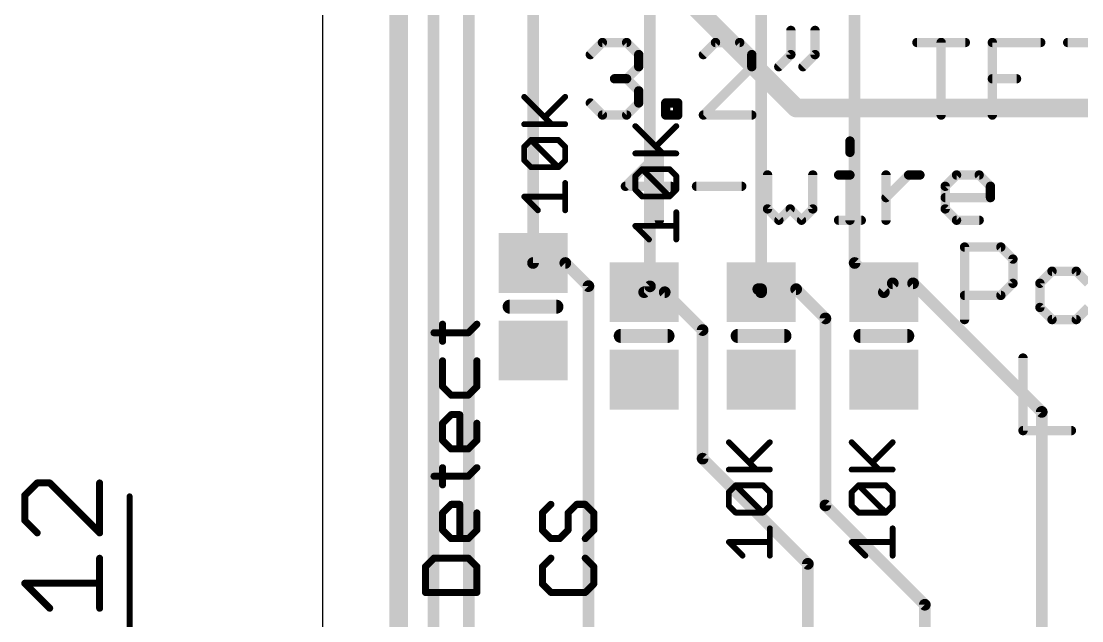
# Model space of a CAD drawing. Extents: x -42 to 37, y -47 to 54.
# Drawn here: x -33.6 to -10.56, y -34.26 to -21.23 of the extents above; entities that cross this region are included whole.
import ezdxf

# ---------------------------------------------------------------- set-up
doc = ezdxf.new("R2010")
doc.units = 0
for name, color, linetype in [('1', 12, 'CONTINUOUS'), ('16', 132, 'CONTINUOUS'), ('20', 53, 'CONTINUOUS'), ('21', 40, 'CONTINUOUS'), ('27', 253, 'CONTINUOUS'), ('47', 253, 'CONTINUOUS')]:
    doc.layers.add(name, color=color, linetype=linetype)

# ---------------------------------------------------------------- blocks, each defined once
blk = doc.blocks.new('RECT')
blk.add_solid([(-0.5, -0.5), (0.5, -0.5), (-0.5, 0.5), (0.5, 0.5)])

msp = doc.modelspace()

# ---------------------------------------------------------------- linework, layer by layer
at = {"layer": '1'}
for points, const_width in [([(-25.4, 45.085), (-25.4, -43.18)], 0.4064), ([(-24.638, -40.132), (-24.638, 29.972)], 0.254), ([(-15.494, -26.482), (-15.494, -15.24)], 0.254), ([(-23.876, -38.354), (-23.876, -15.367)], 0.254), ([(-17.526, -15.875), (-17.526, -27.051)], 0.254), ([(-19.939, -17.653), (-19.939, -26.99)], 0.254), ([(-22.479, -18.415), (-22.479, -26.482)], 0.254), ([(-21.778, -26.482), (-22.479, -26.482)], 0.254), ([(-21.275, -26.985), (-21.778, -26.482)], 0.254), ([(-14.859, -27.117), (-15.494, -26.482)], 0.254), ([(-21.275, -38.415), (-21.275, -26.985)], 0.254), ([(-19.939, -26.99), (-20.066, -27.117)], 0.254), ([(-17.526, -27.051), (-17.587, -27.051)], 0.254), ([(-16.764, -27.051), (-17.526, -27.051)], 0.254), ([(-17.526, -27.117), (-17.526, -27.051)], 0.254), ([(-16.129, -27.686), (-16.764, -27.051)], 0.254), ([(-14.666, -26.924), (-14.859, -27.117)], 0.254), ([(-14.224, -26.924), (-14.666, -26.924)], 0.254), ([(-11.43, -29.718), (-14.224, -26.924)], 0.254), ([(-19.619, -27.117), (-20.066, -27.117)], 0.254), ([(-18.796, -27.94), (-19.619, -27.117)], 0.254), ([(-16.129, -31.75), (-16.129, -27.686)], 0.254), ([(-18.796, -30.734), (-18.796, -27.94)], 0.254), ([(-11.43, -40.64), (-11.43, -29.718)], 0.254), ([(-16.51, -33.02), (-18.796, -30.734)], 0.254), ([(-13.97, -33.909), (-16.129, -31.75)], 0.254), ([(-16.51, -40.64), (-16.51, -33.02)], 0.254), ([(-13.97, -40.64), (-13.97, -33.909)], 0.254)]:
    msp.add_lwpolyline(points, dxfattribs=dict(at, const_width=const_width))
at = {"layer": '1', "const_width": 0.127}
for points in [[(-22.479, -26.4185, 1), (-22.479, -26.5455)], [(-22.5425, -26.482, 1), (-22.4155, -26.482)], [(-21.7331, -26.4371, 1), (-21.8229, -26.5269)], [(-21.778, -26.5455, 1), (-21.778, -26.4185)], [(-15.4491, -26.4371, 1), (-15.5389, -26.5269)], [(-15.5575, -26.482, 1), (-15.4305, -26.482)], [(-21.2115, -26.985, 1), (-21.3385, -26.985)], [(-21.3199, -27.0299, 1), (-21.2301, -26.9401)], [(-20.0025, -26.99, 1), (-19.8755, -26.99)], [(-19.8941, -27.0349, 1), (-19.9839, -26.9451)], [(-17.587, -26.9875, 1), (-17.587, -27.1145)], [(-17.526, -26.9875, 1), (-17.526, -27.1145)], [(-17.4625, -27.051, 1), (-17.5895, -27.051)], [(-17.526, -27.1145, 1), (-17.526, -26.9875)], [(-16.7191, -27.0061, 1), (-16.8089, -27.0959)], [(-16.764, -27.1145, 1), (-16.764, -26.9875)], [(-14.666, -26.8605, 1), (-14.666, -26.9875)], [(-14.6211, -26.9689, 1), (-14.7109, -26.8791)], [(-14.1791, -26.8791, 1), (-14.2689, -26.9689)], [(-14.224, -26.9875, 1), (-14.224, -26.8605)], [(-20.066, -27.0535, 1), (-20.066, -27.1805)], [(-20.1109, -27.0721, 1), (-20.0211, -27.1619)], [(-19.5741, -27.0721, 1), (-19.6639, -27.1619)], [(-19.619, -27.1805, 1), (-19.619, -27.0535)], [(-17.5895, -27.051, 1), (-17.4625, -27.051)], [(-17.5895, -27.117, 1), (-17.4625, -27.117)], [(-14.9039, -27.0721, 1), (-14.8141, -27.1619)], [(-14.9039, -27.1619, 1), (-14.8141, -27.0721)], [(-16.0655, -27.686, 1), (-16.1925, -27.686)], [(-16.1739, -27.7309, 1), (-16.0841, -27.6411)], [(-18.7325, -27.94, 1), (-18.8595, -27.94)], [(-18.8409, -27.9849, 1), (-18.7511, -27.8951)], [(-11.3665, -29.718, 1), (-11.4935, -29.718)], [(-11.4749, -29.7629, 1), (-11.3851, -29.6731)], [(-18.7511, -30.6891, 1), (-18.8409, -30.7789)], [(-18.8595, -30.734, 1), (-18.7325, -30.734)], [(-16.0841, -31.7051, 1), (-16.1739, -31.7949)], [(-16.1925, -31.75, 1), (-16.0655, -31.75)], [(-16.4465, -33.02, 1), (-16.5735, -33.02)], [(-16.5549, -33.0649, 1), (-16.4651, -32.9751)], [(-13.9065, -33.909, 1), (-14.0335, -33.909)], [(-14.0149, -33.9539, 1), (-13.9251, -33.8641)]]:
    msp.add_lwpolyline(points, format="xyb", dxfattribs=at)
at = {"layer": '16', "const_width": 0.4064}
for points in [[(-25.4, 44.831), (-25.4, -41.402)], [(-16.764, -23.114), (-18.923, -20.955)], [(1.27, -23.114), (-16.764, -23.114)]]:
    msp.add_lwpolyline(points, dxfattribs=at)
at = {"layer": '16', "const_width": 0.2032}
for points in [[(-16.764, -23.0124, 1), (-16.764, -23.2156)], [(-16.8358, -23.1858, 1), (-16.6922, -23.0422)]]:
    msp.add_lwpolyline(points, format="xyb", dxfattribs=at)
at = {"layer": '20'}
msp.add_line((-27.051, 40.005), (-27.051, -38.1), dxfattribs=at)
at = {"layer": '21'}
for points, const_width in [([(-16.8788, -21.4276), (-16.8788, -21.9529)], 0.2032), ([(-16.3534, -21.4276), (-16.3534, -21.9529)], 0.2032), ([(-21.2344, -21.9529), (-20.9717, -21.6903)], 0.2032), ([(-20.9717, -21.6903), (-20.4463, -21.6903)], 0.2032), ([(-20.4463, -21.6903), (-20.1836, -21.9529)], 0.2032), ([(-18.516, -21.6903), (-18.7787, -21.9529)], 0.2032), ([(-17.9906, -21.6903), (-18.516, -21.6903)], 0.2032), ([(-17.7279, -21.9529), (-17.9906, -21.6903)], 0.2032), ([(-14.1401, -21.6903), (-13.0893, -21.6903)], 0.2032), ([(-13.6147, -23.2664), (-13.6147, -21.6903)], 0.2032), ([(-12.5029, -23.2664), (-12.5029, -21.6903)], 0.2032), ([(-12.5029, -21.6903), (-11.4521, -21.6903)], 0.2032), ([(-10.8657, -21.6903), (-9.815, -21.6903)], 0.2032), ([(-20.1836, -21.9529), (-20.1836, -22.2156)], 0.2032), ([(-17.7279, -22.2156), (-17.7279, -21.9529)], 0.2032), ([(-16.8788, -21.9529), (-17.1415, -22.2156)], 0.2032), ([(-16.3534, -21.9529), (-16.6161, -22.2156)], 0.2032), ([(-20.1836, -22.2156), (-20.4463, -22.4783)], 0.2032), ([(-18.7787, -23.2664), (-17.7279, -22.2156)], 0.2032), ([(-20.4463, -22.4783), (-20.709, -22.4783)], 0.2032), ([(-20.4463, -22.4783), (-20.1836, -22.741)], 0.2032), ([(-12.5029, -22.4783), (-11.9775, -22.4783)], 0.2032), ([(-20.1836, -22.741), (-20.1836, -23.0037)], 0.2032), ([(-20.9717, -23.2664), (-21.2344, -23.0037)], 0.2032), ([(-20.1836, -23.0037), (-20.4463, -23.2664)], 0.2032), ([(-19.5972, -23.2664), (-19.5972, -23.0037)], 0.2032), ([(-19.5972, -23.0037), (-19.3346, -23.0037)], 0.2032), ([(-19.3346, -23.0037), (-19.3346, -23.2664)], 0.2032), ([(-20.4463, -23.2664), (-20.9717, -23.2664)], 0.2032), ([(-19.3346, -23.2664), (-19.5972, -23.2664)], 0.2032), ([(-17.7279, -23.2664), (-18.7787, -23.2664)], 0.2032), ([(-15.5958, -23.8322), (-15.5958, -24.0779)], 0.2032), ([(-19.7352, -24.0779), (-20.4724, -24.8152)], 0.2032), ([(-19.7352, -25.5524), (-19.7352, -24.0779)], 0.2032), ([(-17.3852, -24.5694), (-17.3852, -25.3067)], 0.2032), ([(-16.4022, -25.3067), (-16.4022, -24.5694)], 0.2032), ([(-15.8416, -24.5694), (-15.5958, -24.5694)], 0.2032), ([(-15.5958, -24.5694), (-15.5958, -25.5524)], 0.2032), ([(-14.8125, -25.5524), (-14.8125, -24.5694)], 0.2032), ([(-14.8125, -25.0609), (-14.321, -24.5694)], 0.2032), ([(-14.321, -24.5694), (-14.0753, -24.5694)], 0.2032), ([(-13.5262, -24.8152), (-13.2804, -24.5694)], 0.2032), ([(-13.2804, -24.5694), (-12.7889, -24.5694)], 0.2032), ([(-12.7889, -24.5694), (-12.5432, -24.8152)], 0.2032), ([(-20.4724, -24.8152), (-19.4894, -24.8152)], 0.2032), ([(-18.9288, -24.8152), (-17.9458, -24.8152)], 0.2032), ([(-13.5262, -25.3067), (-13.5262, -24.8152)], 0.2032), ([(-12.5432, -24.8152), (-12.5432, -25.0609)], 0.2032), ([(-12.5432, -25.0609), (-13.5262, -25.0609)], 0.2032), ([(-17.3852, -25.3067), (-17.1394, -25.5524)], 0.2032), ([(-17.1394, -25.5524), (-16.8937, -25.3067)], 0.2032), ([(-16.8937, -25.3067), (-16.648, -25.5524)], 0.2032), ([(-16.648, -25.5524), (-16.4022, -25.3067)], 0.2032), ([(-13.2804, -25.5524), (-13.5262, -25.3067)], 0.2032), ([(-15.8416, -25.5524), (-15.3501, -25.5524)], 0.2032), ([(-12.7889, -25.5524), (-13.2804, -25.5524)], 0.2032), ([(-13.1064, -27.7114), (-13.1064, -26.1353)], 0.2032), ([(-13.1064, -26.1353), (-12.3183, -26.1353)], 0.2032), ([(-12.3183, -26.1353), (-12.0556, -26.3979)], 0.2032), ([(-12.0556, -26.3979), (-12.0556, -26.9233)], 0.2032), ([(-11.2066, -26.6606), (-11.4692, -26.9233)], 0.2032), ([(-10.6812, -26.6606), (-11.2066, -26.6606)], 0.2032), ([(-10.4185, -26.9233), (-10.6812, -26.6606)], 0.2032), ([(-12.0556, -26.9233), (-12.3183, -27.186)], 0.2032), ([(-11.4692, -26.9233), (-11.4692, -27.4487)], 0.2032), ([(-12.3183, -27.186), (-13.1064, -27.186)], 0.2032), ([(-22.987, -27.432), (-21.971, -27.432)], 0.3048), ([(-11.4692, -27.4487), (-11.2066, -27.7114)], 0.2032), ([(-10.6812, -27.7114), (-10.4185, -27.4487)], 0.2032), ([(-11.2066, -27.7114), (-10.6812, -27.7114)], 0.2032), ([(-24.4439, -28.1845), (-24.4439, -27.8117)], 0.1524), ([(-23.8846, -27.9981), (-23.6982, -27.8117)], 0.1524), ([(-24.6303, -27.9981), (-23.8846, -27.9981)], 0.1524), ([(-20.574, -28.067), (-19.558, -28.067)], 0.3048), ([(-17.018, -28.067), (-18.034, -28.067)], 0.3048), ([(-14.351, -28.067), (-15.367, -28.067)], 0.3048), ([(-24.4439, -28.6082), (-24.4439, -29.1675)], 0.1524), ([(-23.6982, -29.1675), (-23.6982, -28.6082)], 0.1524), ([(-11.8364, -28.5483), (-11.8364, -30.1244)], 0.2032), ([(-24.4439, -29.1675), (-24.2575, -29.3539)], 0.1524), ([(-23.8846, -29.3539), (-23.6982, -29.1675)], 0.1524), ([(-24.2575, -29.3539), (-23.8846, -29.3539)], 0.1524), ([(-24.4439, -29.9641), (-24.2575, -29.7776)], 0.1524), ([(-24.2575, -29.7776), (-24.071, -29.7776)], 0.1524), ([(-24.071, -29.7776), (-24.071, -30.5233)], 0.1524), ([(-24.4439, -30.3369), (-24.4439, -29.9641)], 0.1524), ([(-23.6982, -29.9641), (-23.6982, -30.3369)], 0.1524), ([(-11.8364, -30.1244), (-10.7856, -30.1244)], 0.2032), ([(-24.2575, -30.5233), (-24.4439, -30.3369)], 0.1524), ([(-23.6982, -30.3369), (-23.8846, -30.5233)], 0.1524), ([(-23.8846, -30.5233), (-24.2575, -30.5233)], 0.1524), ([(-24.4439, -31.3029), (-24.4439, -30.9301)], 0.1524), ([(-23.8846, -31.1165), (-23.6982, -30.9301)], 0.1524), ([(-24.6303, -31.1165), (-23.8846, -31.1165)], 0.1524), ([(-24.4439, -31.913), (-24.2575, -31.7266)], 0.1524), ([(-24.2575, -31.7266), (-24.071, -31.7266)], 0.1524), ([(-24.071, -31.7266), (-24.071, -32.4723)], 0.1524), ([(-22.0903, -31.7266), (-22.2768, -31.913)], 0.1524), ([(-21.7175, -31.913), (-21.5311, -31.7266)], 0.1524), ([(-21.5311, -31.7266), (-21.3446, -31.7266)], 0.1524), ([(-21.3446, -31.7266), (-21.1582, -31.913)], 0.1524), ([(-24.4439, -32.2859), (-24.4439, -31.913)], 0.1524), ([(-23.6982, -31.913), (-23.6982, -32.2859)], 0.1524), ([(-22.2768, -31.913), (-22.2768, -32.2859)], 0.1524), ([(-21.7175, -32.2859), (-21.7175, -31.913)], 0.1524), ([(-21.1582, -31.913), (-21.1582, -32.2859)], 0.1524), ([(-24.2575, -32.4723), (-24.4439, -32.2859)], 0.1524), ([(-23.6982, -32.2859), (-23.8846, -32.4723)], 0.1524), ([(-22.2768, -32.2859), (-22.0903, -32.4723)], 0.1524), ([(-21.9039, -32.4723), (-21.7175, -32.2859)], 0.1524), ([(-21.1582, -32.2859), (-21.3446, -32.4723)], 0.1524), ([(-23.8846, -32.4723), (-24.2575, -32.4723)], 0.1524), ([(-22.0903, -32.4723), (-21.9039, -32.4723)], 0.1524), ([(-24.6303, -32.896), (-24.8168, -33.0824)], 0.1524), ([(-23.8846, -32.896), (-24.6303, -32.896)], 0.1524), ([(-23.6982, -33.0824), (-23.8846, -32.896)], 0.1524), ([(-22.0903, -32.896), (-22.2768, -33.0824)], 0.1524), ([(-21.1582, -33.0824), (-21.3446, -32.896)], 0.1524), ([(-24.8168, -33.0824), (-24.8168, -33.6417)], 0.1524), ([(-23.6982, -33.6417), (-23.6982, -33.0824)], 0.1524), ([(-22.2768, -33.0824), (-22.2768, -33.4553)], 0.1524), ([(-21.1582, -33.4553), (-21.1582, -33.0824)], 0.1524), ([(-22.2768, -33.4553), (-22.0903, -33.6417)], 0.1524), ([(-21.3446, -33.6417), (-21.1582, -33.4553)], 0.1524), ([(-24.8168, -33.6417), (-23.6982, -33.6417)], 0.1524), ([(-22.0903, -33.6417), (-21.3446, -33.6417)], 0.1524)]:
    msp.add_lwpolyline(points, dxfattribs=dict(at, const_width=const_width))
for points, const_width in [([(-16.828, -21.4276, 1), (-16.9296, -21.4276)], 0.1016), ([(-16.3026, -21.4276, 1), (-16.4042, -21.4276)], 0.1016), ([(-20.9717, -21.6395, 1), (-20.9717, -21.7411)], 0.1016), ([(-20.9358, -21.7262, 1), (-21.0076, -21.6543)], 0.1016), ([(-20.4104, -21.6543, 1), (-20.4822, -21.7262)], 0.1016), ([(-20.4463, -21.7411, 1), (-20.4463, -21.6395)], 0.1016), ([(-18.516, -21.6395, 1), (-18.516, -21.7411)], 0.1016), ([(-18.4801, -21.7262, 1), (-18.5519, -21.6543)], 0.1016), ([(-17.9547, -21.6543, 1), (-18.0265, -21.7262)], 0.1016), ([(-17.9906, -21.7411, 1), (-17.9906, -21.6395)], 0.1016), ([(-14.1401, -21.6395, 1), (-14.1401, -21.7411)], 0.1016), ([(-13.5639, -21.6903, 1), (-13.6655, -21.6903)], 0.1016), ([(-13.0893, -21.7411, 1), (-13.0893, -21.6395)], 0.1016), ([(-12.4521, -21.6903, 1), (-12.5537, -21.6903)], 0.1016), ([(-12.5029, -21.6395, 1), (-12.5029, -21.7411)], 0.1016), ([(-11.4521, -21.7411, 1), (-11.4521, -21.6395)], 0.1016), ([(-10.8657, -21.6395, 1), (-10.8657, -21.7411)], 0.1016), ([(-21.2703, -21.917, 1), (-21.1985, -21.9889)], 0.1016), ([(-20.1328, -21.9529, 1), (-20.2344, -21.9529)], 0.1016), ([(-20.2196, -21.9889, 1), (-20.1477, -21.917)], 0.1016), ([(-18.8146, -21.917, 1), (-18.7427, -21.9889)], 0.1016), ([(-17.6771, -21.9529, 1), (-17.7787, -21.9529)], 0.1016), ([(-17.7638, -21.9889, 1), (-17.692, -21.917)], 0.1016), ([(-16.8429, -21.9889, 1), (-16.9147, -21.917)], 0.1016), ([(-16.3175, -21.9889, 1), (-16.3894, -21.917)], 0.1016), ([(-20.1477, -22.2516, 1), (-20.2196, -22.1797)], 0.1016), ([(-17.692, -22.2516, 1), (-17.7638, -22.1797)], 0.1016), ([(-16.9296, -21.9529, 1), (-16.828, -21.9529)], 0.1016), ([(-16.4042, -21.9529, 1), (-16.3026, -21.9529)], 0.1016), ([(-20.2344, -22.2156, 1), (-20.1328, -22.2156)], 0.1016), ([(-17.7787, -22.2156, 1), (-17.6771, -22.2156)], 0.1016), ([(-17.1774, -22.1797, 1), (-17.1056, -22.2516)], 0.1016), ([(-16.652, -22.1797, 1), (-16.5802, -22.2516)], 0.1016), ([(-20.709, -22.4275, 1), (-20.709, -22.5291)], 0.1016), ([(-20.4104, -22.4424, 1), (-20.4822, -22.5142)], 0.1016), ([(-20.4822, -22.4424, 1), (-20.4104, -22.5142)], 0.1016), ([(-20.4463, -22.5291, 1), (-20.4463, -22.4275)], 0.1016), ([(-12.5029, -22.4275, 1), (-12.5029, -22.5291)], 0.1016), ([(-11.9775, -22.5291, 1), (-11.9775, -22.4275)], 0.1016), ([(-20.1328, -22.741, 1), (-20.2344, -22.741)], 0.1016), ([(-20.2196, -22.7769, 1), (-20.1477, -22.7051)], 0.1016), ([(-21.1985, -22.9678, 1), (-21.2703, -23.0396)], 0.1016), ([(-20.2344, -23.0037, 1), (-20.1328, -23.0037)], 0.1016), ([(-20.1477, -23.0396, 1), (-20.2196, -22.9678)], 0.1016), ([(-19.5464, -23.0037, 1), (-19.648, -23.0037)], 0.1016), ([(-19.5972, -22.9529, 1), (-19.5972, -23.0545)], 0.1016), ([(-19.2838, -23.0037, 1), (-19.3854, -23.0037)], 0.1016), ([(-19.3346, -23.0545, 1), (-19.3346, -22.9529)], 0.1016), ([(-20.9717, -23.2156, 1), (-20.9717, -23.3172)], 0.1016), ([(-21.0076, -23.3023, 1), (-20.9358, -23.2305)], 0.1016), ([(-20.4822, -23.2305, 1), (-20.4104, -23.3023)], 0.1016), ([(-20.4463, -23.3172, 1), (-20.4463, -23.2156)], 0.1016), ([(-19.5972, -23.2156, 1), (-19.5972, -23.3172)], 0.1016), ([(-19.648, -23.2664, 1), (-19.5464, -23.2664)], 0.1016), ([(-19.3854, -23.2664, 1), (-19.2838, -23.2664)], 0.1016), ([(-19.3346, -23.3172, 1), (-19.3346, -23.2156)], 0.1016), ([(-18.7787, -23.2156, 1), (-18.7787, -23.3172)], 0.1016), ([(-18.8146, -23.2305, 1), (-18.7427, -23.3023)], 0.1016), ([(-17.7279, -23.3172, 1), (-17.7279, -23.2156)], 0.1016), ([(-13.6655, -23.2664, 1), (-13.5639, -23.2664)], 0.1016), ([(-12.5537, -23.2664, 1), (-12.4521, -23.2664)], 0.1016), ([(-15.545, -23.8322, 1), (-15.6466, -23.8322)], 0.1016), ([(-19.6844, -24.0779, 1), (-19.786, -24.0779)], 0.1016), ([(-19.6993, -24.1139, 1), (-19.7711, -24.042)], 0.1016), ([(-15.6466, -24.0779, 1), (-15.545, -24.0779)], 0.1016), ([(-17.3344, -24.5694, 1), (-17.436, -24.5694)], 0.1016), ([(-16.3514, -24.5694, 1), (-16.453, -24.5694)], 0.1016), ([(-15.8416, -24.5186, 1), (-15.8416, -24.6202)], 0.1016), ([(-15.545, -24.5694, 1), (-15.6466, -24.5694)], 0.1016), ([(-15.5958, -24.6202, 1), (-15.5958, -24.5186)], 0.1016), ([(-14.7617, -24.5694, 1), (-14.8633, -24.5694)], 0.1016), ([(-14.321, -24.5186, 1), (-14.321, -24.6202)], 0.1016), ([(-14.2851, -24.6053, 1), (-14.3569, -24.5335)], 0.1016), ([(-14.0753, -24.6202, 1), (-14.0753, -24.5186)], 0.1016), ([(-13.2804, -24.5186, 1), (-13.2804, -24.6202)], 0.1016), ([(-13.2445, -24.6053, 1), (-13.3164, -24.5335)], 0.1016), ([(-12.753, -24.5335, 1), (-12.8249, -24.6053)], 0.1016), ([(-12.7889, -24.6202, 1), (-12.7889, -24.5186)], 0.1016), ([(-20.4724, -24.7644, 1), (-20.4724, -24.866)], 0.1016), ([(-20.5083, -24.7793, 1), (-20.4365, -24.8511)], 0.1016), ([(-19.4894, -24.866, 1), (-19.4894, -24.7644)], 0.1016), ([(-18.9288, -24.7644, 1), (-18.9288, -24.866)], 0.1016), ([(-17.9458, -24.866, 1), (-17.9458, -24.7644)], 0.1016), ([(-13.4754, -24.8152, 1), (-13.577, -24.8152)], 0.1016), ([(-13.5621, -24.7793, 1), (-13.4903, -24.8511)], 0.1016), ([(-12.4924, -24.8152, 1), (-12.594, -24.8152)], 0.1016), ([(-12.5791, -24.8511, 1), (-12.5073, -24.7793)], 0.1016), ([(-14.8484, -25.025, 1), (-14.7766, -25.0968)], 0.1016), ([(-13.5262, -25.0101, 1), (-13.5262, -25.1117)], 0.1016), ([(-12.594, -25.0609, 1), (-12.4924, -25.0609)], 0.1016), ([(-12.5432, -25.1117, 1), (-12.5432, -25.0101)], 0.1016), ([(-17.3493, -25.2707, 1), (-17.4211, -25.3426)], 0.1016), ([(-17.436, -25.3067, 1), (-17.3344, -25.3067)], 0.1016), ([(-16.8578, -25.2707, 1), (-16.9296, -25.3426)], 0.1016), ([(-16.8578, -25.3426, 1), (-16.9296, -25.2707)], 0.1016), ([(-16.453, -25.3067, 1), (-16.3514, -25.3067)], 0.1016), ([(-16.3663, -25.3426, 1), (-16.4381, -25.2707)], 0.1016), ([(-13.4903, -25.2707, 1), (-13.5621, -25.3426)], 0.1016), ([(-13.577, -25.3067, 1), (-13.4754, -25.3067)], 0.1016), ([(-19.786, -25.5524, 1), (-19.6844, -25.5524)], 0.1016), ([(-17.1754, -25.5165, 1), (-17.1035, -25.5883)], 0.1016), ([(-17.1754, -25.5883, 1), (-17.1035, -25.5165)], 0.1016), ([(-16.6839, -25.5165, 1), (-16.612, -25.5883)], 0.1016), ([(-16.6839, -25.5883, 1), (-16.612, -25.5165)], 0.1016), ([(-15.8416, -25.5016, 1), (-15.8416, -25.6032)], 0.1016), ([(-15.6466, -25.5524, 1), (-15.545, -25.5524)], 0.1016), ([(-15.3501, -25.6032, 1), (-15.3501, -25.5016)], 0.1016), ([(-14.8633, -25.5524, 1), (-14.7617, -25.5524)], 0.1016), ([(-13.2804, -25.5016, 1), (-13.2804, -25.6032)], 0.1016), ([(-13.3164, -25.5883, 1), (-13.2445, -25.5165)], 0.1016), ([(-12.7889, -25.6032, 1), (-12.7889, -25.5016)], 0.1016), ([(-13.0556, -26.1353, 1), (-13.1572, -26.1353)], 0.1016), ([(-13.1064, -26.0845, 1), (-13.1064, -26.1861)], 0.1016), ([(-12.2824, -26.0993, 1), (-12.3542, -26.1712)], 0.1016), ([(-12.3183, -26.1861, 1), (-12.3183, -26.0845)], 0.1016), ([(-12.0048, -26.3979, 1), (-12.1064, -26.3979)], 0.1016), ([(-12.0916, -26.4339, 1), (-12.0197, -26.362)], 0.1016), ([(-11.2066, -26.6098, 1), (-11.2066, -26.7114)], 0.1016), ([(-11.1706, -26.6966, 1), (-11.2425, -26.6247)], 0.1016), ([(-10.6453, -26.6247, 1), (-10.7171, -26.6966)], 0.1016), ([(-10.6812, -26.7114, 1), (-10.6812, -26.6098)], 0.1016), ([(-12.1064, -26.9233, 1), (-12.0048, -26.9233)], 0.1016), ([(-12.0197, -26.9592, 1), (-12.0916, -26.8874)], 0.1016), ([(-11.5052, -26.8874, 1), (-11.4333, -26.9592)], 0.1016), ([(-11.4184, -26.9233, 1), (-11.52, -26.9233)], 0.1016), ([(-13.1064, -27.1352, 1), (-13.1064, -27.2368)], 0.1016), ([(-12.3542, -27.1501, 1), (-12.2824, -27.2219)], 0.1016), ([(-12.3183, -27.2368, 1), (-12.3183, -27.1352)], 0.1016), ([(-22.987, -27.3558, 1), (-22.987, -27.5082)], 0.1524), ([(-21.971, -27.5082, 1), (-21.971, -27.3558)], 0.1524), ([(-11.4333, -27.4128, 1), (-11.5052, -27.4846)], 0.1016), ([(-11.52, -27.4487, 1), (-11.4184, -27.4487)], 0.1016), ([(-11.2066, -27.6606, 1), (-11.2066, -27.7622)], 0.1016), ([(-11.2425, -27.7473, 1), (-11.1706, -27.6755)], 0.1016), ([(-10.7171, -27.6755, 1), (-10.6453, -27.7473)], 0.1016), ([(-10.6812, -27.7622, 1), (-10.6812, -27.6606)], 0.1016), ([(-24.4058, -27.8117, 1), (-24.482, -27.8117)], 0.0762), ([(-23.6713, -27.8386, 1), (-23.7251, -27.7847)], 0.0762), ([(-13.1572, -27.7114, 1), (-13.0556, -27.7114)], 0.1016), ([(-24.6303, -27.96, 1), (-24.6303, -28.0362)], 0.0762), ([(-23.9116, -27.9712, 1), (-23.8577, -28.025)], 0.0762), ([(-23.8846, -28.0362, 1), (-23.8846, -27.96)], 0.0762), ([(-20.574, -27.9908, 1), (-20.574, -28.1432)], 0.1524), ([(-19.558, -28.1432, 1), (-19.558, -27.9908)], 0.1524), ([(-18.034, -27.9908, 1), (-18.034, -28.1432)], 0.1524), ([(-17.018, -28.1432, 1), (-17.018, -27.9908)], 0.1524), ([(-15.367, -27.9908, 1), (-15.367, -28.1432)], 0.1524), ([(-14.351, -28.1432, 1), (-14.351, -27.9908)], 0.1524), ([(-24.482, -28.1845, 1), (-24.4058, -28.1845)], 0.0762), ([(-24.4058, -28.6082, 1), (-24.482, -28.6082)], 0.0762), ([(-23.6601, -28.6082, 1), (-23.7363, -28.6082)], 0.0762), ([(-11.7856, -28.5483, 1), (-11.8872, -28.5483)], 0.1016), ([(-24.482, -29.1675, 1), (-24.4058, -29.1675)], 0.0762), ([(-24.417, -29.1406, 1), (-24.4708, -29.1944)], 0.0762), ([(-23.7363, -29.1675, 1), (-23.6601, -29.1675)], 0.0762), ([(-23.6713, -29.1944, 1), (-23.7251, -29.1406)], 0.0762), ([(-24.2575, -29.3158, 1), (-24.2575, -29.392)], 0.0762), ([(-24.2844, -29.3809, 1), (-24.2305, -29.327)], 0.0762), ([(-23.9116, -29.327, 1), (-23.8577, -29.3809)], 0.0762), ([(-23.8846, -29.392, 1), (-23.8846, -29.3158)], 0.0762), ([(-24.2575, -29.7395, 1), (-24.2575, -29.8157)], 0.0762), ([(-24.2305, -29.8046, 1), (-24.2844, -29.7507)], 0.0762), ([(-24.0329, -29.7776, 1), (-24.1091, -29.7776)], 0.0762), ([(-24.071, -29.8157, 1), (-24.071, -29.7395)], 0.0762), ([(-24.4058, -29.9641, 1), (-24.482, -29.9641)], 0.0762), ([(-24.4708, -29.9371, 1), (-24.417, -29.991)], 0.0762), ([(-23.6601, -29.9641, 1), (-23.7363, -29.9641)], 0.0762), ([(-11.8364, -30.0736, 1), (-11.8364, -30.1752)], 0.1016), ([(-11.8872, -30.1244, 1), (-11.7856, -30.1244)], 0.1016), ([(-10.7856, -30.1752, 1), (-10.7856, -30.0736)], 0.1016), ([(-24.482, -30.3369, 1), (-24.4058, -30.3369)], 0.0762), ([(-24.417, -30.31, 1), (-24.4708, -30.3638)], 0.0762), ([(-23.7363, -30.3369, 1), (-23.6601, -30.3369)], 0.0762), ([(-23.6713, -30.3638, 1), (-23.7251, -30.31)], 0.0762), ([(-24.2575, -30.4852, 1), (-24.2575, -30.5614)], 0.0762), ([(-24.2844, -30.5503, 1), (-24.2305, -30.4964)], 0.0762), ([(-24.1091, -30.5233, 1), (-24.0329, -30.5233)], 0.0762), ([(-23.9116, -30.4964, 1), (-23.8577, -30.5503)], 0.0762), ([(-23.8846, -30.5614, 1), (-23.8846, -30.4852)], 0.0762), ([(-24.4058, -30.9301, 1), (-24.482, -30.9301)], 0.0762), ([(-23.6713, -30.957, 1), (-23.7251, -30.9031)], 0.0762), ([(-24.6303, -31.0784, 1), (-24.6303, -31.1546)], 0.0762), ([(-23.9116, -31.0896, 1), (-23.8577, -31.1434)], 0.0762), ([(-23.8846, -31.1546, 1), (-23.8846, -31.0784)], 0.0762), ([(-24.482, -31.3029, 1), (-24.4058, -31.3029)], 0.0762), ([(-24.2575, -31.6885, 1), (-24.2575, -31.7647)], 0.0762), ([(-24.2305, -31.7536, 1), (-24.2844, -31.6997)], 0.0762), ([(-24.0329, -31.7266, 1), (-24.1091, -31.7266)], 0.0762), ([(-24.071, -31.7647, 1), (-24.071, -31.6885)], 0.0762), ([(-22.0634, -31.7536, 1), (-22.1173, -31.6997)], 0.0762), ([(-21.5311, -31.6885, 1), (-21.5311, -31.7647)], 0.0762), ([(-21.5041, -31.7536, 1), (-21.558, -31.6997)], 0.0762), ([(-21.3177, -31.6997, 1), (-21.3716, -31.7536)], 0.0762), ([(-21.3446, -31.7647, 1), (-21.3446, -31.6885)], 0.0762), ([(-24.4058, -31.913, 1), (-24.482, -31.913)], 0.0762), ([(-24.4708, -31.8861, 1), (-24.417, -31.94)], 0.0762), ([(-23.6601, -31.913, 1), (-23.7363, -31.913)], 0.0762), ([(-22.2387, -31.913, 1), (-22.3149, -31.913)], 0.0762), ([(-22.3037, -31.8861, 1), (-22.2498, -31.94)], 0.0762), ([(-21.6794, -31.913, 1), (-21.7556, -31.913)], 0.0762), ([(-21.7444, -31.8861, 1), (-21.6905, -31.94)], 0.0762), ([(-21.1201, -31.913, 1), (-21.1963, -31.913)], 0.0762), ([(-21.1851, -31.94, 1), (-21.1313, -31.8861)], 0.0762), ([(-24.482, -32.2859, 1), (-24.4058, -32.2859)], 0.0762), ([(-24.417, -32.259, 1), (-24.4708, -32.3128)], 0.0762), ([(-23.7363, -32.2859, 1), (-23.6601, -32.2859)], 0.0762), ([(-23.6713, -32.3128, 1), (-23.7251, -32.259)], 0.0762), ([(-22.3149, -32.2859, 1), (-22.2387, -32.2859)], 0.0762), ([(-22.2498, -32.259, 1), (-22.3037, -32.3128)], 0.0762), ([(-21.7556, -32.2859, 1), (-21.6794, -32.2859)], 0.0762), ([(-21.6905, -32.3128, 1), (-21.7444, -32.259)], 0.0762), ([(-21.1963, -32.2859, 1), (-21.1201, -32.2859)], 0.0762), ([(-21.1313, -32.3128, 1), (-21.1851, -32.259)], 0.0762), ([(-24.2575, -32.4342, 1), (-24.2575, -32.5104)], 0.0762), ([(-24.2844, -32.4993, 1), (-24.2305, -32.4454)], 0.0762), ([(-24.1091, -32.4723, 1), (-24.0329, -32.4723)], 0.0762), ([(-23.9116, -32.4454, 1), (-23.8577, -32.4993)], 0.0762), ([(-23.8846, -32.5104, 1), (-23.8846, -32.4342)], 0.0762), ([(-22.0903, -32.4342, 1), (-22.0903, -32.5104)], 0.0762), ([(-22.1173, -32.4993, 1), (-22.0634, -32.4454)], 0.0762), ([(-21.9308, -32.4454, 1), (-21.877, -32.4993)], 0.0762), ([(-21.9039, -32.5104, 1), (-21.9039, -32.4342)], 0.0762), ([(-21.3716, -32.4454, 1), (-21.3177, -32.4993)], 0.0762), ([(-24.6303, -32.8579, 1), (-24.6303, -32.9341)], 0.0762), ([(-24.6034, -32.923, 1), (-24.6573, -32.8691)], 0.0762), ([(-23.8577, -32.8691, 1), (-23.9116, -32.923)], 0.0762), ([(-23.8846, -32.9341, 1), (-23.8846, -32.8579)], 0.0762), ([(-22.0634, -32.923, 1), (-22.1173, -32.8691)], 0.0762), ([(-21.3177, -32.8691, 1), (-21.3716, -32.923)], 0.0762), ([(-24.7787, -33.0824, 1), (-24.8549, -33.0824)], 0.0762), ([(-24.8437, -33.0555, 1), (-24.7898, -33.1094)], 0.0762), ([(-23.6601, -33.0824, 1), (-23.7363, -33.0824)], 0.0762), ([(-23.7251, -33.1094, 1), (-23.6713, -33.0555)], 0.0762), ([(-22.2387, -33.0824, 1), (-22.3149, -33.0824)], 0.0762), ([(-22.3037, -33.0555, 1), (-22.2498, -33.1094)], 0.0762), ([(-21.1201, -33.0824, 1), (-21.1963, -33.0824)], 0.0762), ([(-21.1851, -33.1094, 1), (-21.1313, -33.0555)], 0.0762), ([(-22.2498, -33.4283, 1), (-22.3037, -33.4822)], 0.0762), ([(-21.1313, -33.4822, 1), (-21.1851, -33.4283)], 0.0762), ([(-24.8168, -33.6036, 1), (-24.8168, -33.6798)], 0.0762), ([(-24.8549, -33.6417, 1), (-24.7787, -33.6417)], 0.0762), ([(-23.7363, -33.6417, 1), (-23.6601, -33.6417)], 0.0762), ([(-23.6982, -33.6798, 1), (-23.6982, -33.6036)], 0.0762), ([(-22.3149, -33.4553, 1), (-22.2387, -33.4553)], 0.0762), ([(-22.0903, -33.6036, 1), (-22.0903, -33.6798)], 0.0762), ([(-22.1173, -33.6687, 1), (-22.0634, -33.6148)], 0.0762), ([(-21.3716, -33.6148, 1), (-21.3177, -33.6687)], 0.0762), ([(-21.3446, -33.6798, 1), (-21.3446, -33.6036)], 0.0762), ([(-21.1963, -33.4553, 1), (-21.1201, -33.4553)], 0.0762)]:
    msp.add_lwpolyline(points, format="xyb", dxfattribs=dict(at, const_width=const_width))
at = {"layer": '27', "const_width": 0.127}
for points in [[(-22.0771, -23.4655), (-22.6703, -22.8723)], [(-22.2254, -23.3172), (-21.7805, -22.8723)], [(-22.6703, -23.4655), (-21.7805, -23.4655)], [(-19.6641, -24.1005), (-20.2573, -23.5073)], [(-19.8124, -23.9522), (-19.3675, -23.5073)], [(-22.6703, -23.9561), (-22.522, -23.8078)], [(-22.6703, -24.2527), (-22.6703, -23.9561)], [(-22.522, -23.8078), (-21.9288, -23.8078)], [(-21.9288, -24.401), (-22.522, -23.8078)], [(-21.9288, -23.8078), (-21.7805, -23.9561)], [(-21.7805, -23.9561), (-21.7805, -24.2527)], [(-20.2573, -24.1005), (-19.3675, -24.1005)], [(-22.522, -24.401), (-22.6703, -24.2527)], [(-21.9288, -24.401), (-22.522, -24.401)], [(-21.7805, -24.2527), (-21.9288, -24.401)], [(-20.2573, -24.5911), (-20.109, -24.4428)], [(-20.109, -24.4428), (-19.5158, -24.4428)], [(-19.5158, -25.036), (-20.109, -24.4428)], [(-19.5158, -24.4428), (-19.3675, -24.5911)], [(-20.2573, -24.8877), (-20.2573, -24.5911)], [(-19.3675, -24.5911), (-19.3675, -24.8877)], [(-21.7805, -25.3365), (-21.7805, -24.7433)], [(-20.109, -25.036), (-20.2573, -24.8877)], [(-19.3675, -24.8877), (-19.5158, -25.036)], [(-22.3737, -25.3365), (-22.6703, -25.0399)], [(-22.6703, -25.0399), (-21.7805, -25.0399)], [(-19.5158, -25.036), (-20.109, -25.036)], [(-19.3675, -25.9715), (-19.3675, -25.3783)], [(-19.9607, -25.9715), (-20.2573, -25.6749)], [(-20.2573, -25.6749), (-19.3675, -25.6749)], [(-17.6321, -30.971), (-18.2253, -30.3778)], [(-17.7804, -30.8227), (-17.3355, -30.3778)], [(-14.9651, -30.971), (-15.5583, -30.3778)], [(-15.1134, -30.8227), (-14.6685, -30.3778)], [(-18.2253, -30.971), (-17.3355, -30.971)], [(-15.5583, -30.971), (-14.6685, -30.971)], [(-18.2253, -31.4617), (-18.077, -31.3134)], [(-18.077, -31.3134), (-17.4838, -31.3134)], [(-17.4838, -31.9065), (-18.077, -31.3134)], [(-17.4838, -31.3134), (-17.3355, -31.4617)], [(-15.5583, -31.4617), (-15.41, -31.3134)], [(-15.41, -31.3134), (-14.8168, -31.3134)], [(-14.8168, -31.9065), (-15.41, -31.3134)], [(-14.8168, -31.3134), (-14.6685, -31.4617)], [(-18.2253, -31.7582), (-18.2253, -31.4617)], [(-17.3355, -31.4617), (-17.3355, -31.7582)], [(-15.5583, -31.7582), (-15.5583, -31.4617)], [(-14.6685, -31.4617), (-14.6685, -31.7582)], [(-18.077, -31.9065), (-18.2253, -31.7582)], [(-17.3355, -31.7582), (-17.4838, -31.9065)], [(-15.41, -31.9065), (-15.5583, -31.7582)], [(-14.6685, -31.7582), (-14.8168, -31.9065)], [(-17.4838, -31.9065), (-18.077, -31.9065)], [(-14.8168, -31.9065), (-15.41, -31.9065)], [(-17.3355, -32.8421), (-17.3355, -32.2489)], [(-14.6685, -32.8421), (-14.6685, -32.2489)], [(-17.9287, -32.8421), (-18.2253, -32.5455)], [(-18.2253, -32.5455), (-17.3355, -32.5455)], [(-15.2617, -32.8421), (-15.5583, -32.5455)], [(-15.5583, -32.5455), (-14.6685, -32.5455)]]:
    msp.add_lwpolyline(points, dxfattribs=at)
at = {"layer": '27', "const_width": 0.0635}
for points in [[(-22.6478, -22.8498, 1), (-22.6927, -22.8947)], [(-21.758, -22.8947, 1), (-21.803, -22.8498)], [(-22.2478, -23.2947, 1), (-22.2029, -23.3396)], [(-22.6703, -23.4337, 1), (-22.6703, -23.4972)], [(-22.0995, -23.4879, 1), (-22.0546, -23.443)], [(-21.7805, -23.4972, 1), (-21.7805, -23.4337)], [(-20.2348, -23.4848, 1), (-20.2797, -23.5297)], [(-19.345, -23.5297, 1), (-19.39, -23.4848)], [(-22.6385, -23.9561, 1), (-22.702, -23.9561)], [(-22.6927, -23.9337, 1), (-22.6478, -23.9786)], [(-22.522, -23.7761, 1), (-22.522, -23.8396)], [(-22.4995, -23.7854, 1), (-22.5444, -23.8303)], [(-22.4995, -23.8303, 1), (-22.5444, -23.7854)], [(-21.9063, -23.7854, 1), (-21.9512, -23.8303)], [(-21.9288, -23.8396, 1), (-21.9288, -23.7761)], [(-21.7488, -23.9561, 1), (-21.8122, -23.9561)], [(-21.803, -23.9786, 1), (-21.758, -23.9337)], [(-19.8348, -23.9297, 1), (-19.7899, -23.9746)], [(-20.2573, -24.0687, 1), (-20.2573, -24.1322)], [(-19.6865, -24.1229, 1), (-19.6416, -24.078)], [(-19.3675, -24.1322, 1), (-19.3675, -24.0687)], [(-22.702, -24.2527, 1), (-22.6385, -24.2527)], [(-22.6478, -24.2302, 1), (-22.6927, -24.2751)], [(-22.522, -24.3692, 1), (-22.522, -24.4327)], [(-22.5444, -24.4234, 1), (-22.4995, -24.3785)], [(-21.9512, -24.3785, 1), (-21.9063, -24.4234)], [(-21.9512, -24.4234, 1), (-21.9063, -24.3785)], [(-21.9288, -24.4327, 1), (-21.9288, -24.3692)], [(-21.8122, -24.2527, 1), (-21.7488, -24.2527)], [(-21.758, -24.2751, 1), (-21.803, -24.2302)], [(-20.109, -24.4111, 1), (-20.109, -24.4746)], [(-20.0865, -24.4204, 1), (-20.1314, -24.4653)], [(-20.0865, -24.4653, 1), (-20.1314, -24.4204)], [(-19.4933, -24.4204, 1), (-19.5382, -24.4653)], [(-19.5158, -24.4746, 1), (-19.5158, -24.4111)], [(-20.2255, -24.5911, 1), (-20.289, -24.5911)], [(-20.2797, -24.5687, 1), (-20.2348, -24.6136)], [(-19.3358, -24.5911, 1), (-19.3992, -24.5911)], [(-19.39, -24.6136, 1), (-19.345, -24.5687)], [(-21.7488, -24.7433, 1), (-21.8122, -24.7433)], [(-20.289, -24.8877, 1), (-20.2255, -24.8877)], [(-20.2348, -24.8652, 1), (-20.2797, -24.9101)], [(-19.3992, -24.8877, 1), (-19.3358, -24.8877)], [(-19.345, -24.9101, 1), (-19.39, -24.8652)], [(-22.6703, -25.0082, 1), (-22.6703, -25.0717)], [(-22.6478, -25.0175, 1), (-22.6927, -25.0624)], [(-21.7805, -25.0717, 1), (-21.7805, -25.0082)], [(-20.109, -25.0042, 1), (-20.109, -25.0677)], [(-20.1314, -25.0584, 1), (-20.0865, -25.0135)], [(-19.5382, -25.0135, 1), (-19.4933, -25.0584)], [(-19.5382, -25.0584, 1), (-19.4933, -25.0135)], [(-19.5158, -25.0677, 1), (-19.5158, -25.0042)], [(-22.3961, -25.359, 1), (-22.3512, -25.314)], [(-21.8122, -25.3365, 1), (-21.7488, -25.3365)], [(-19.3358, -25.3783, 1), (-19.3992, -25.3783)], [(-20.2573, -25.6432, 1), (-20.2573, -25.7067)], [(-20.2348, -25.6525, 1), (-20.2797, -25.6974)], [(-19.3675, -25.7067, 1), (-19.3675, -25.6432)], [(-19.9831, -25.994, 1), (-19.9382, -25.949)], [(-19.3992, -25.9715, 1), (-19.3358, -25.9715)], [(-18.2028, -30.3554, 1), (-18.2477, -30.4003)], [(-17.313, -30.4003, 1), (-17.358, -30.3554)], [(-15.5358, -30.3554, 1), (-15.5807, -30.4003)], [(-14.646, -30.4003, 1), (-14.691, -30.3554)], [(-17.8028, -30.8003, 1), (-17.7579, -30.8452)], [(-15.1358, -30.8003, 1), (-15.0909, -30.8452)], [(-18.2253, -30.9393, 1), (-18.2253, -31.0028)], [(-17.6545, -30.9935, 1), (-17.6096, -30.9486)], [(-17.3355, -31.0028, 1), (-17.3355, -30.9393)], [(-15.5583, -30.9393, 1), (-15.5583, -31.0028)], [(-14.9875, -30.9935, 1), (-14.9426, -30.9486)], [(-14.6685, -31.0028, 1), (-14.6685, -30.9393)], [(-18.077, -31.2816, 1), (-18.077, -31.3451)], [(-18.0545, -31.2909, 1), (-18.0994, -31.3358)], [(-18.0545, -31.3358, 1), (-18.0994, -31.2909)], [(-17.4613, -31.2909, 1), (-17.5062, -31.3358)], [(-17.4838, -31.3451, 1), (-17.4838, -31.2816)], [(-15.41, -31.2816, 1), (-15.41, -31.3451)], [(-15.3875, -31.2909, 1), (-15.4324, -31.3358)], [(-15.3875, -31.3358, 1), (-15.4324, -31.2909)], [(-14.7943, -31.2909, 1), (-14.8392, -31.3358)], [(-14.8168, -31.3451, 1), (-14.8168, -31.2816)], [(-18.1935, -31.4617, 1), (-18.257, -31.4617)], [(-18.2477, -31.4392, 1), (-18.2028, -31.4841)], [(-17.3038, -31.4617, 1), (-17.3672, -31.4617)], [(-17.358, -31.4841, 1), (-17.313, -31.4392)], [(-15.5265, -31.4617, 1), (-15.59, -31.4617)], [(-15.5807, -31.4392, 1), (-15.5358, -31.4841)], [(-14.6367, -31.4617, 1), (-14.7003, -31.4617)], [(-14.691, -31.4841, 1), (-14.646, -31.4392)], [(-18.257, -31.7582, 1), (-18.1935, -31.7582)], [(-18.2028, -31.7358, 1), (-18.2477, -31.7807)], [(-17.3672, -31.7582, 1), (-17.3038, -31.7582)], [(-17.313, -31.7807, 1), (-17.358, -31.7358)], [(-15.59, -31.7582, 1), (-15.5265, -31.7582)], [(-15.5358, -31.7358, 1), (-15.5807, -31.7807)], [(-14.7003, -31.7582, 1), (-14.6367, -31.7582)], [(-14.646, -31.7807, 1), (-14.691, -31.7358)], [(-18.077, -31.8748, 1), (-18.077, -31.9383)], [(-18.0994, -31.929, 1), (-18.0545, -31.8841)], [(-17.5062, -31.8841, 1), (-17.4613, -31.929)], [(-17.5062, -31.929, 1), (-17.4613, -31.8841)], [(-17.4838, -31.9383, 1), (-17.4838, -31.8748)], [(-15.41, -31.8748, 1), (-15.41, -31.9383)], [(-15.4324, -31.929, 1), (-15.3875, -31.8841)], [(-14.8392, -31.8841, 1), (-14.7943, -31.929)], [(-14.8392, -31.929, 1), (-14.7943, -31.8841)], [(-14.8168, -31.9383, 1), (-14.8168, -31.8748)], [(-17.3038, -32.2489, 1), (-17.3672, -32.2489)], [(-14.6367, -32.2489, 1), (-14.7003, -32.2489)], [(-18.2253, -32.5137, 1), (-18.2253, -32.5772)], [(-18.2028, -32.523, 1), (-18.2477, -32.5679)], [(-17.3355, -32.5772, 1), (-17.3355, -32.5137)], [(-15.5583, -32.5137, 1), (-15.5583, -32.5772)], [(-15.5358, -32.523, 1), (-15.5807, -32.5679)], [(-14.6685, -32.5772, 1), (-14.6685, -32.5137)], [(-17.9511, -32.8645, 1), (-17.9062, -32.8196)], [(-17.3672, -32.8421, 1), (-17.3038, -32.8421)], [(-15.2841, -32.8645, 1), (-15.2392, -32.8196)], [(-14.7003, -32.8421, 1), (-14.6367, -32.8421)]]:
    msp.add_lwpolyline(points, format="xyb", dxfattribs=at)
at = {"layer": '47'}
for points, const_width in [([(-33.2485, -31.2623), (-33.5197, -31.5334)], 0.1524), ([(-32.9774, -31.2623), (-33.2485, -31.2623)], 0.1524), ([(-31.8927, -32.3469), (-32.9774, -31.2623)], 0.1524), ([(-31.8927, -31.2623), (-31.8927, -32.3469)], 0.1524), ([(-33.5197, -31.5334), (-33.5197, -32.0757)], 0.1524), ([(-31.242, -39.051), (-31.242, -31.5532)], 0.13), ([(-33.5197, -32.0757), (-33.2485, -32.3469)], 0.1524), ([(-31.8927, -33.9841), (-31.8927, -32.8994)], 0.1524), ([(-32.9774, -33.9841), (-33.5197, -33.4417)], 0.1524), ([(-33.5197, -33.4417), (-31.8927, -33.4417)], 0.1524)]:
    msp.add_lwpolyline(points, dxfattribs=dict(at, const_width=const_width))
for points, const_width in [([(-33.2485, -31.2242, 1), (-33.2485, -31.3004)], 0.0762), ([(-33.2216, -31.2892, 1), (-33.2755, -31.2353)], 0.0762), ([(-32.9504, -31.2353, 1), (-33.0043, -31.2892)], 0.0762), ([(-32.9774, -31.3004, 1), (-32.9774, -31.2242)], 0.0762), ([(-31.8546, -31.2623, 1), (-31.9308, -31.2623)], 0.0762), ([(-33.4816, -31.5334, 1), (-33.5578, -31.5334)], 0.0762), ([(-33.5466, -31.5065, 1), (-33.4927, -31.5604)], 0.0762), ([(-31.2095, -31.5532, 1), (-31.2745, -31.5532)], 0.065), ([(-33.4927, -32.0488, 1), (-33.5466, -32.1027)], 0.0762), ([(-33.5578, -32.0757, 1), (-33.4816, -32.0757)], 0.0762), ([(-33.2755, -32.3739, 1), (-33.2216, -32.32)], 0.0762), ([(-31.9308, -32.3469, 1), (-31.8546, -32.3469)], 0.0762), ([(-31.9196, -32.3739, 1), (-31.8658, -32.32)], 0.0762), ([(-31.8546, -32.8994, 1), (-31.9308, -32.8994)], 0.0762), ([(-33.4927, -33.4148, 1), (-33.5466, -33.4687)], 0.0762), ([(-33.5197, -33.4036, 1), (-33.5197, -33.4798)], 0.0762), ([(-31.8927, -33.4798, 1), (-31.8927, -33.4036)], 0.0762), ([(-33.0043, -34.011, 1), (-32.9504, -33.9571)], 0.0762), ([(-31.9308, -33.9841, 1), (-31.8546, -33.9841)], 0.0762)]:
    msp.add_lwpolyline(points, format="xyb", dxfattribs=dict(at, const_width=const_width))

# ---------------------------------------------------------------- block references
at = {"layer": '1', "xscale": 1.3, "yscale": 1.5}
for p, rotation in [((-22.479, -26.482), 90), ((-20.066, -27.117), 90), ((-17.526, -27.117), 270), ((-14.859, -27.117), 270), ((-22.479, -28.382), 90), ((-20.066, -29.017), 90), ((-17.526, -29.017), 270), ((-14.859, -29.017), 270)]:
    msp.add_blockref('RECT', p, dxfattribs=dict(at, rotation=rotation))

doc.saveas('drawing.dxf')
